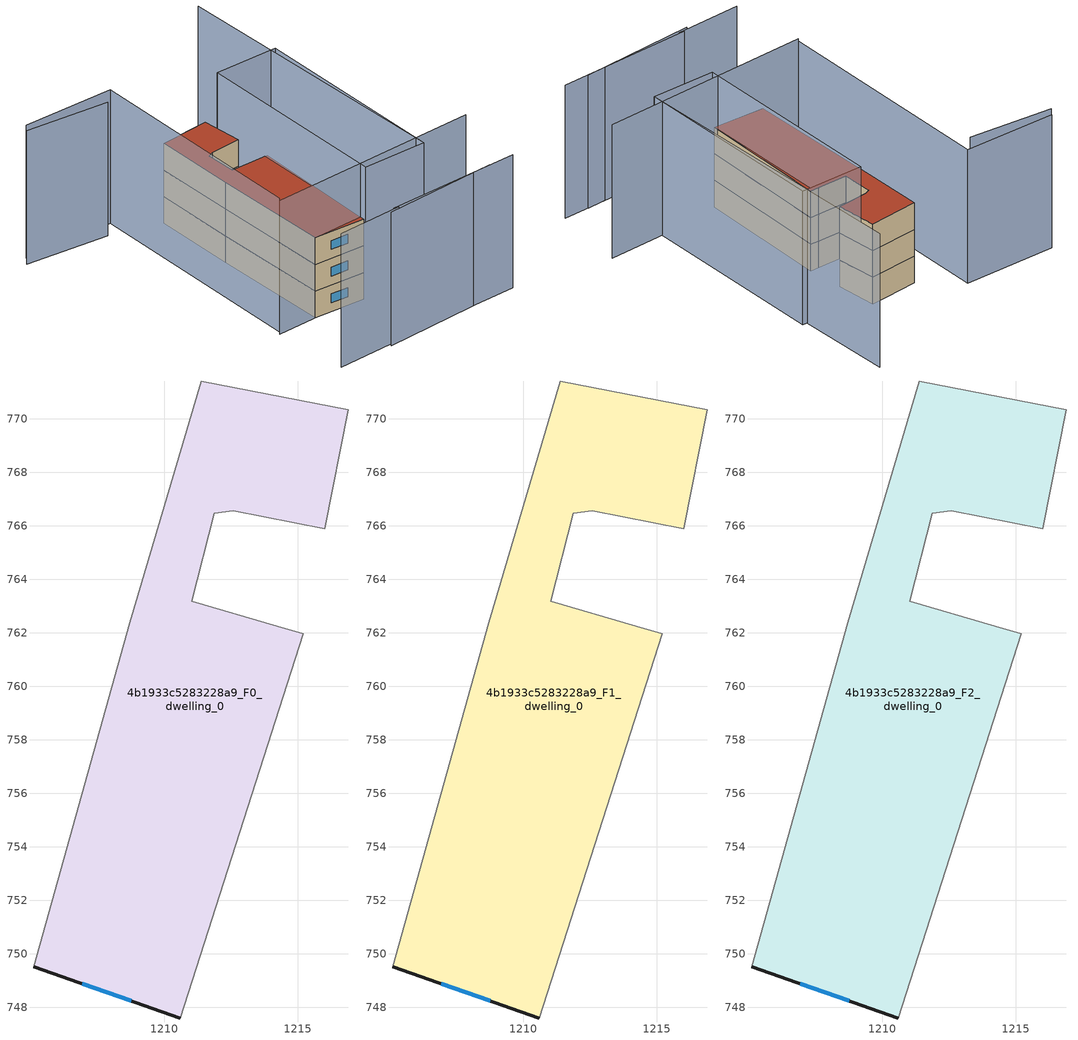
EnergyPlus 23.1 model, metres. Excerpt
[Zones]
4b1933c5283228a9_F0_dwelling_0
 floor ground (EU_floor_Construction): 1216.9,770.34 1216.02,765.89 1212.59,766.56 1211.88,766.47 1211.04,763.18 1214.24,762.25 1215.2,761.97 1210.61,747.6 1205.12,749.51 1208.72,762.37 1211.39,771.42 z0
 wall outside (EU_wall_Construction): 1205.12,749.51 1210.61,747.6 z0:3
 wall adiabatic (EU_wall_Construction): 1210.61,747.6 1215.2,761.97 1214.24,762.25 1211.04,763.18 1211.88,766.47 1212.59,766.56 1216.02,765.89 1216.9,770.34 1211.39,771.42 1208.72,762.37 1205.12,749.51 z0:3
 window (EU_Window_Construction): 1206.95,748.87 1208.78,748.23 z1:2
4b1933c5283228a9_F1_dwelling_0
 floor to 4b1933c5283228a9_F0_dwelling_0 (EU_floor_Construction): 1216.9,770.34 1216.02,765.89 1212.59,766.56 1211.88,766.47 1211.04,763.18 1214.24,762.25 1215.2,761.97 1210.61,747.6 1205.12,749.51 1208.72,762.37 1211.39,771.42 z3
 wall outside (EU_wall_Construction): 1205.12,749.51 1210.61,747.6 z3:6
 wall adiabatic (EU_wall_Construction): 1210.61,747.6 1215.2,761.97 1214.24,762.25 1211.04,763.18 1211.88,766.47 1212.59,766.56 1216.02,765.89 1216.9,770.34 1211.39,771.42 1208.72,762.37 1205.12,749.51 z3:6
 window (EU_Window_Construction): 1206.95,748.87 1208.78,748.23 z4:5
4b1933c5283228a9_F2_dwelling_0
 floor to 4b1933c5283228a9_F1_dwelling_0 (EU_floor_Construction): 1216.9,770.34 1216.02,765.89 1212.59,766.56 1211.88,766.47 1211.04,763.18 1214.24,762.25 1215.2,761.97 1210.61,747.6 1205.12,749.51 1208.72,762.37 1211.39,771.42 z6
 wall outside (EU_wall_Construction): 1205.12,749.51 1210.61,747.6 z6:9
 wall adiabatic (EU_wall_Construction): 1210.61,747.6 1215.2,761.97 1214.24,762.25 1211.04,763.18 1211.88,766.47 1212.59,766.56 1216.02,765.89 1216.9,770.34 1211.39,771.42 1208.72,762.37 1205.12,749.51 z6:9
 window (EU_Window_Construction): 1206.95,748.87 1208.78,748.23 z7:8
 roof outside (EU_roof_Construction): 1210.61,747.6 1215.2,761.97 1214.24,762.25 1211.04,763.18 1211.88,766.47 1212.59,766.56 1216.02,765.89 1216.9,770.34 1211.39,771.42 1208.72,762.37 1205.12,749.51 z9
shading: 1198.99,742.32 1206.24,740.53 / 1205.72,740.75 1220.42,736.92 / 1205,740.58 1217.65,737.72 / 1198.59,778.7 1208.54,775.69 / 1208.54,775.69 1201.05,750.93 / 1223.94,744.83 1200.7,750.61 / 1206.51,774.58 1197.73,778.05 / 1217.4,745.24 1226.16,777.47 / 1223.84,766.93 1217.4,745.24 / 1217.4,745.24 1210.52,747.28 / 1210.52,747.28 1216.96,768.98 / 1216.96,768.98 1223.84,766.93 z0:15
[Building]
EU S2 Campaign: North Axis=0; Terrain=City; Solar Distribution=FullExterior
[Site:Location]
Bologna: Latitude=44.5; Longitude=11.25; Time Zone=1; Elevation=37
[SizingPeriod:WeatherFileDays]
AnnualSizingPeriod: Begin Month=1; Begin Day of Month=1; End Month=12; End Day of Month=31; Day of Week for Start Day=Monday; Use Weather File Daylight Saving Period=No; Use Weather File Rain and Snow Indicators=No
[MATERIAL]
EU_InternalMass_Material: Roughness=MediumRough; Thickness=0.1; Conductivity=1; Density=1800; Specific Heat=900; Thermal Absorptance=0.9; Solar Absorptance=0.7; Visible Absorptance=0.7
[MATERIAL:NOMASS] Roughness=MediumRough; Thermal Absorptance=0.9; Solar Absorptance=0.7; Visible Absorptance=0.7
Name | Thermal Resistance
EU_wall_NoMass | 0.937881
EU_roof_NoMass | 0.548572
EU_floor_NoMass | 0.71348
[WINDOWMATERIAL:SIMPLEGLAZINGSYSTEM]
EU_Window_SimpleGlazing: UFactor=4.25633; Solar Heat Gain Coefficient=0.85; Visible Transmittance=0.85
[CONSTRUCTION]
EU_wall_Construction: EU_wall_NoMass
EU_roof_Construction: EU_roof_NoMass
EU_floor_Construction: EU_floor_NoMass
EU_Window_Construction: EU_Window_SimpleGlazing
EU_InternalMass_Construction: EU_InternalMass_Material
[ZONE] Type=1; Multiplier=1; Ceiling Height=autocalculate; Floor Area=autocalculate; Part of Total Floor Area=Yes
Name | Volume
4b1933c5283228a9_F0_dwelling_0 | 372.415
4b1933c5283228a9_F1_dwelling_0; 4b1933c5283228a9_F2_dwelling_0 | 372.414
[INTERNALMASS] Construction=EU_InternalMass_Construction; Surface Area=124.138
Name | Zone or ZoneList
4b1933c5283228a9_F0_dwelling_0_EU_InternalMass | 4b1933c5283228a9_F0_dwelling_0
4b1933c5283228a9_F1_dwelling_0_EU_InternalMass | 4b1933c5283228a9_F1_dwelling_0
4b1933c5283228a9_F2_dwelling_0_EU_InternalMass | 4b1933c5283228a9_F2_dwelling_0
[OTHEREQUIPMENT] Fuel Type=Electricity; Design Level Calculation Method=Watts/Area; Power per Zone Floor Area=1; Fraction Latent=0; Fraction Radiant=0; Fraction Lost=0; Carbon Dioxide Generation Rate=0; EndUse Subcategory=EU_Step8_InternalGains
Name | Zone or ZoneList or Space or SpaceList | Schedule
EU_Step8_InternalGain_4b1933c5283228a9_F0_dwelling_0_f000 | 4b1933c5283228a9_F0_dwelling_0 | EU_Step8_GainSchedule_4b1933c5283228a9_F0_dwelling_0_f000
EU_Step8_InternalGain_4b1933c5283228a9_F1_dwelling_0_f000 | 4b1933c5283228a9_F1_dwelling_0 | EU_Step8_GainSchedule_4b1933c5283228a9_F1_dwelling_0_f000
EU_Step8_InternalGain_4b1933c5283228a9_F2_dwelling_0_f000 | 4b1933c5283228a9_F2_dwelling_0 | EU_Step8_GainSchedule_4b1933c5283228a9_F2_dwelling_0_f000
[ZONEVENTILATION:DESIGNFLOWRATE] Schedule=EU_AlwaysOn; Design Flow Rate Calculation Method=AirChanges/Hour; Air Changes per Hour=0.687892; Ventilation Type=Natural; Fan Pressure Rise=0; Fan Total Efficiency=1; Constant Term Coefficient=1; Temperature Term Coefficient=0; Velocity Term Coefficient=0; Velocity Squared Term Coefficient=0; Minimum Indoor Temperature=-100; Maximum Indoor Temperature=100; Delta Temperature=-100; Minimum Outdoor Temperature=-100; Maximum Outdoor Temperature=100; Maximum Wind Speed=40
Name | Zone or ZoneList or Space or SpaceList
EU_ConstantAir_4b1933c5283228a9_F0_dwelling_0 | 4b1933c5283228a9_F0_dwelling_0
EU_ConstantAir_4b1933c5283228a9_F1_dwelling_0 | 4b1933c5283228a9_F1_dwelling_0
EU_ConstantAir_4b1933c5283228a9_F2_dwelling_0 | 4b1933c5283228a9_F2_dwelling_0
[HVACTEMPLATE:THERMOSTAT] Constant Heating Setpoint=20; Constant Cooling Setpoint=50
EU_HeatOnly_4b1933c5283228a9_F0_dwelling_0; EU_HeatOnly_4b1933c5283228a9_F1_dwelling_0; EU_HeatOnly_4b1933c5283228a9_F2_dwelling_0
[HVACTEMPLATE:ZONE:IDEALLOADSAIRSYSTEM] System Availability Schedule=EU_AlwaysOn; Maximum Heating Supply Air Temperature=50; Minimum Cooling Supply Air Temperature=13; Maximum Heating Supply Air Humidity Ratio=0.0156; Minimum Cooling Supply Air Humidity Ratio=0.0077; Heating Limit=NoLimit; Cooling Limit=NoLimit; Heating Availability Schedule=EU_AlwaysOn; Cooling Availability Schedule=EU_CoolingOff; Dehumidification Control Type=ConstantSensibleHeatRatio; Cooling Sensible Heat Ratio=0.7; Dehumidification Setpoint=60; Humidification Control Type=None; Humidification Setpoint=30; Outdoor Air Method=None; Outdoor Air Flow Rate per Person=0.00944; Outdoor Air Flow Rate per Zone Floor Area=0; Outdoor Air Flow Rate per Zone=0; Demand Controlled Ventilation Type=None; Outdoor Air Economizer Type=NoEconomizer; Heat Recovery Type=None; Sensible Heat Recovery Effectiveness=0.7; Latent Heat Recovery Effectiveness=0.65
Name | Template Thermostat
4b1933c5283228a9_F0_dwelling_0 | EU_HeatOnly_4b1933c5283228a9_F0_dwelling_0
4b1933c5283228a9_F1_dwelling_0 | EU_HeatOnly_4b1933c5283228a9_F1_dwelling_0
4b1933c5283228a9_F2_dwelling_0 | EU_HeatOnly_4b1933c5283228a9_F2_dwelling_0
[SIZING:ZONE] Zone Cooling Design Supply Air Temperature Input Method=SupplyAirTemperature; Zone Cooling Design Supply Air Temperature=13; Zone Heating Design Supply Air Temperature Input Method=SupplyAirTemperature; Zone Heating Design Supply Air Temperature=50; Zone Cooling Design Supply Air Humidity Ratio=0.008; Zone Heating Design Supply Air Humidity Ratio=0.008; Cooling Design Air Flow Method=DesignDay; Cooling Design Air Flow Rate=0; Cooling Minimum Air Flow per Zone Floor Area=0.000762; Cooling Minimum Air Flow=0; Cooling Minimum Air Flow Fraction=0.2; Heating Design Air Flow Method=DesignDay; Heating Design Air Flow Rate=0; Heating Maximum Air Flow per Zone Floor Area=0.002032; Heating Maximum Air Flow=0.141576; Heating Maximum Air Flow Fraction=0.3; Account for Dedicated Outdoor Air System=No; Dedicated Outdoor Air System Control Strategy=NeutralSupplyAir; Dedicated Outdoor Air Low Setpoint Temperature for Design=autosize; Dedicated Outdoor Air High Setpoint Temperature for Design=autosize; Zone Load Sizing Method=Sensible Load Only No Latent Load; Zone Latent Cooling Design Supply Air Humidity Ratio Input Method=HumidityRatioDifference; Zone Cooling Design Supply Air Humidity Ratio Difference=0.005; Zone Latent Heating Design Supply Air Humidity Ratio Input Method=HumidityRatioDifference; Zone Humidification Design Supply Air Humidity Ratio Difference=0.005
4b1933c5283228a9_F0_dwelling_0; 4b1933c5283228a9_F1_dwelling_0; 4b1933c5283228a9_F2_dwelling_0
[SCHEDULE:CONSTANT]
Name | Hourly Value
EU_AlwaysOn | 1
EU_CoolingOff | 0
[SCHEDULE:FILE] Column Number=1; Rows to Skip at Top=0; Number of Hours of Data=8760; Column Separator=Comma; Interpolate to Timestep=No; Minutes per Item=60; Adjust Schedule for Daylight Savings=Yes
Name | File
EU_Step8_GainSchedule_4b1933c5283228a9_F0_dwelling_0_f000 | ../../schedules/4b1933c5283228a9/4b1933c5283228a9_F0_dwelling_0_f000_gain.csv
EU_Step8_GainSchedule_4b1933c5283228a9_F1_dwelling_0_f000 | ../../schedules/4b1933c5283228a9/4b1933c5283228a9_F1_dwelling_0_f000_gain.csv
EU_Step8_GainSchedule_4b1933c5283228a9_F2_dwelling_0_f000 | ../../schedules/4b1933c5283228a9/4b1933c5283228a9_F2_dwelling_0_f000_gain.csv
